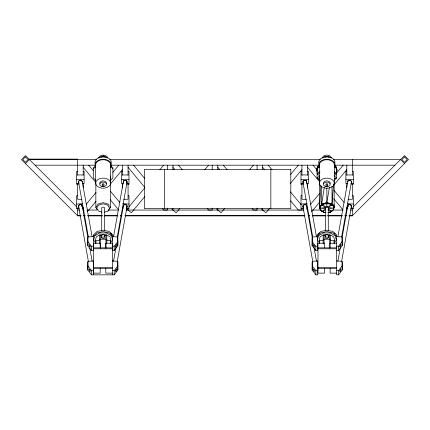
<?xml version="1.0" encoding="UTF-8"?>
<svg xmlns="http://www.w3.org/2000/svg" width="430" height="430" viewBox="0 0 430 430"><rect width="100%" height="100%" fill="white"/><g stroke="black" fill="none" stroke-linecap="round" stroke-linejoin="round"><path stroke-width="0.64" d="M349.063 215.898L352.412 215.898L352.412 207.733M112.907 236.79L112.907 234.952L109.177 231.48L103.141 230.157L97.105 231.48L93.374 234.952L93.326 250.523L91.456 250.523L87.79 245.718L87.854 237.419M87.79 245.718L87.854 237.016L93.326 236.613M117.793 261.746L117.858 270.045L114.197 274.851L91.488 274.845L87.828 270.04L87.892 261.741M87.828 270.04L87.892 261.338L93.358 260.935L93.358 274.845M312.142 245.718L312.207 237.016L317.673 236.613L317.673 250.523L315.803 250.523L312.142 245.718L312.207 237.419M312.239 261.741L312.175 265.74L315.835 270.551L315.835 274.845L317.706 274.845L317.706 260.935L312.239 261.338L312.175 270.04L315.835 274.845M312.175 270.04L312.239 266.036M320.893 185.669L319.565 207.572L320.393 209.969L321.699 211.06L323.656 212.2L325.999 212.683M328.079 212.597L330.982 211.829L333.68 209.383L333.583 206.12L332.014 204.089L326.859 202.643L321.699 204.089L319.565 207.572L320.173 208.572M333.503 184.405L332.014 204.089L334.153 207.572L333.68 209.383L332.014 211.06L330.982 211.829L328.122 212.554M324.279 187.518L321.699 204.089L319.565 207.572L319.565 175.875L317.093 173.731L319.888 171.129M321.699 186.26L321.699 204.089L326.698 203.1L329.434 187.518M117.309 236.828L127.054 182.153C127.678 179.584 122.313 179.649 123.652 182.245M126.576 207.093C129.022 204.572 122.201 203.331 123.652 206.577M117.191 261.816L127.119 206.12L126.592 205.083M347.983 180.842C347.822 182.788 347.445 181.39 348.289 180.546C349.434 179.665 351.778 180.546 351.401 182.153L341.656 236.828M341.656 261.161L351.401 206.486C352.014 203.917 346.677 203.949 347.999 206.577M317.093 172.145C316.319 169.753 316.888 166.636 319.275 165.4M113.606 236.478L123.469 181.148M113.488 261.472L115.95 247.637M117.831 237.097L123.464 205.481M337.953 236.478L347.816 181.148M337.835 261.472L340.184 248.293M342.178 237.097L347.816 205.481M336.625 172.145C337.313 169.845 336.9 166.931 334.744 165.55M325.601 212.452L322.672 211.743L320.393 209.969L320.183 209.12L320.823 205.9L322.769 203.884L326.859 202.643L332.014 204.089L332.014 186.26M317.507 239.553L318.49 235.78L323.553 232.909L330.165 232.909L335.223 235.78L336.373 240.182L333.895 243.084M322.672 211.743L320.183 209.12L320.823 205.9L324.344 203.804L330.616 203.734L333.583 206.12L334.153 207.572L334.153 183.142M317.254 171.038L316.716 170.011L317.082 168.721M306.348 206.577C307.154 206.142 305.87 204.481 306.316 205.115M316.716 170.011L317.152 168.888M317.593 167.764L318.248 166.082L319.323 165.432M318.119 167.082L317.265 168.082L318.248 166.082M88.344 261.155L78.599 206.481C78.158 204.572 81.463 203.75 82.184 205.475L87.822 237.091M312.809 261.811L302.881 206.115L304.005 204.701L306.058 204.879L304.741 204.546L303.155 205.352M306.348 182.25C307.805 179.004 300.978 180.267 303.424 182.761M306.466 206.368L306.364 205.169M82.001 206.577L82.017 205.169M127.054 182.153L126.576 182.761M351.401 182.153C350.821 183.18 351.907 181.525 351.24 181.095M127.054 206.486L126.769 206.905M351.401 206.486L351.116 206.905L351.444 205.895L350.547 204.814L348.692 204.669M336.314 171.35L336.975 170.253L336.523 168.323M97.067 209.566L95.847 207.572L97.986 204.089L103.141 202.643L108.301 204.089L109.215 205.583M108.301 211.06L109.215 209.566M109.827 208.572L110.435 207.572L110.435 175.875M104.759 236.683C104.076 230.84 97.605 239.44 104.759 236.683C106.172 239.451 99.491 238.8 101.819 236.462M325.241 236.683C332.395 239.44 325.924 230.84 325.241 236.683C323.828 239.451 330.509 238.8 328.181 236.462M78.76 205.422C78.093 205.852 79.179 207.507 78.599 206.481M303.112 205.422L302.903 206.309L303.424 207.088M81.894 206.69L82.184 205.475M306.413 182.126L306.585 181.336L306.079 180.562M78.808 205.352L80.388 204.546L81.969 205.115M114.165 250.518L117.825 245.713L117.761 237.011L112.294 236.607L112.294 250.518L114.165 250.518L114.165 246.218L117.825 241.413L117.761 237.414M114.197 274.851L114.197 270.556L117.858 265.751M336.642 250.518L338.512 250.518L338.512 246.218L342.173 241.413L342.108 237.414M338.512 250.518L342.173 245.713L342.108 237.011L336.642 236.607M317.093 236.79L317.093 234.952L320.823 231.48L326.859 230.157L332.895 231.48L336.625 234.952L336.674 274.851L338.544 274.851L338.544 270.556L342.21 265.751L342.146 261.746M338.544 274.851L342.21 270.045L342.21 265.751M126.748 182.6L127.097 181.981L126.888 181.095M317.265 168.082L317.996 167.162M123.636 180.842L123.571 182.089M123.684 180.788L125.259 180.218L126.845 181.025M82.495 208.76L83.194 207.916L83.194 210.055L84.124 210.829M86.199 204.314L96.067 192.473M112.794 172.398L118.804 165.184M87.586 211.409L95.976 201.342M110.499 183.916L122.459 169.565M128.925 206.889L144.797 187.84M159.809 169.823L163.674 165.184M144.69 196.73L131.322 212.769L127.017 209.179L128.065 207.916L128.065 210.055M172.586 208.335L171.882 209.179L176.192 212.769L179.735 208.518M204.68 169.823L208.545 165.184M217.456 208.335L216.752 209.179L221.063 212.769L224.605 208.518M249.55 169.823L253.415 165.184M262.322 208.335L261.623 209.179L265.933 212.769L269.476 208.518M290.556 174.456L298.286 165.184M290.4 183.4L301.935 169.565M306.843 208.76L307.541 207.916L307.541 210.055L306.843 209.469M310.546 204.314L319.554 193.5M336.287 173.424L343.156 165.184M311.556 211.861L319.898 201.853M333.992 184.943L346.806 169.565M319.162 166.362L317.093 168.829L319.425 166.657M110.128 241.262L110.897 240.359L109.962 236.774L105.834 234.436L100.448 234.436L96.325 236.774L95.39 240.359L96.159 241.262M110.177 243.084L112.246 240.666M333.841 241.262L334.61 240.359L333.675 236.774L329.552 234.436L324.166 234.436L320.038 236.774L319.103 240.359L319.872 241.262M303.424 180.74L302.881 181.788L312.691 236.828M25.467 163.54L29.433 159.573M353.358 206.787L404.533 155.612L408.5 159.573L352.412 215.661L349.063 215.661M322.769 203.884L319.925 206.61L320.183 209.12M348.031 180.788L349.612 180.218L351.192 181.025M348.268 204.895L347.762 205.664L348.123 206.706M95.707 165.69L93.374 167.856L93.374 178.02L95.707 180.191M93.374 168.829L95.707 166.657M110.112 180.627L112.907 178.02L112.907 167.856L110.575 165.69M93.38 236.355L97.105 232.883L103.141 231.555L109.177 232.883L112.907 236.355M319.425 165.69L317.093 167.856L317.093 178.02L319.888 180.627M334.293 180.191L336.625 178.02L336.625 167.856L334.293 165.69M317.093 236.355L320.823 232.883L326.859 231.555L332.895 232.883L336.62 236.355M332.331 210.609L330.982 211.829L329.805 212.022M334.293 171.565L336.625 173.731L334.153 175.875L336.625 178.02L334.32 178.692M123.921 204.895L123.415 205.664L123.587 206.454M303.456 180.713L304.741 180.224L305.671 180.342M329.681 212.286L332.777 210.41M123.947 204.874L124.318 204.68M348.295 204.874L348.665 204.68M325.725 209.749L322.328 211.216L325.44 208.706L320.447 208.152L325.44 207.599L331.39 205.088L333.583 206.12L333.68 209.383M317.093 173.731L319.974 172.892M104.275 212.167L107.672 211.216L109.553 208.152L107.672 205.088L103.141 203.82L98.61 205.088L96.734 208.152L98.61 211.216L102.007 212.167M124.345 204.669L125.259 204.551L126.544 205.046M77.588 171.35L76.653 171.35L76.653 184.061L78.523 183.787M77.588 195.682L76.653 195.682L76.653 208.389L79.147 208.023M301.935 171.35L301 171.35L301 184.061L302.87 183.787M301.935 195.682L301 195.682L301 208.389L303.494 208.023M76.653 179.761L84.13 179.213M76.653 184.061L79.147 183.879M82.259 183.648L84.13 183.508L84.13 171.35L83.194 171.35M301 179.761L308.477 179.213M301 184.061L303.494 183.879M306.606 183.648L308.477 183.508L308.477 171.35L307.541 171.35M76.653 204.094L82.882 203.632M76.653 208.389L79.147 208.206M82.259 207.975L83.506 207.883M301 204.094L307.23 203.632M301 208.389L303.494 208.206M306.606 207.975L307.853 207.883M325.58 212.382L323.656 212.2L320.393 209.969L319.925 206.61L324.344 203.804L329.068 203.729L331.39 205.088L328.278 207.599L328.278 230.625M28.977 159.111L77.588 159.111L77.588 175.327M28.977 159.573L96.653 159.573M109.575 159.573L320.339 159.573M333.261 159.573L400.566 159.573L404.533 163.54M35.04 165.184L95.331 165.184M110.972 165.184L319.017 165.184M334.68 165.184L394.96 165.184M122.459 171.35L121.523 171.35L121.523 183.508L123.394 183.648M128.065 171.35L129 171.35L129 184.061L126.506 183.879M346.806 171.35L345.87 171.35L345.87 183.508L347.741 183.648M352.412 171.35L353.347 171.35L353.347 184.061L350.853 183.879M77.588 174.956L83.194 174.956M122.459 174.956L128.065 174.956M301.935 174.956L307.541 174.956M346.806 174.956L352.412 174.956M128.065 195.682L129 195.682L129 208.389L126.506 208.206M352.412 195.682L353.347 195.682L353.347 208.389L350.853 208.206M81.947 199.283L77.588 199.283L77.588 183.502M123.7 199.283L128.065 199.283L128.065 183.932M306.3 199.283L301.935 199.283L301.935 183.502M348.053 199.283L352.412 199.283L352.412 183.932M77.588 210.055L79.459 210.055M86.876 210.055L97.046 210.055M109.225 210.055L118.486 210.055M126.194 210.055L303.806 210.055M311.836 210.055L320.732 210.055M332.911 210.055L343.156 210.055M350.541 210.055L352.412 210.055M80.937 215.661L77.588 215.661L21.5 159.573L25.467 155.612L76.642 206.787M83.619 215.661L85.172 215.661M87.639 215.661L102.388 215.661M104.296 215.661L117.825 215.661M120.47 215.661L121.846 215.661M124.947 215.661L304.822 215.661M308.154 215.661L309.519 215.661M312.159 215.661L326.01 215.661M327.612 215.661L342.361 215.661M344.817 215.661L346.381 215.661M80.937 215.898L77.588 215.898L77.588 207.733M83.619 215.898L84.963 215.898M87.639 215.898L102.388 215.898M104.399 215.898L117.804 215.898M120.486 215.898L121.83 215.898M125.178 215.898L304.822 215.898M308.17 215.898L309.514 215.898M312.196 215.898L325.601 215.898M327.612 215.898L342.361 215.898M345.037 215.898L346.381 215.898M99.464 243.853L99.464 236.054A0.881 0.597 0 0 1 100.346 235.457L101.587 235.457M104.694 235.457L105.941 235.457A0.881 0.597 0 0 1 106.823 236.054L106.823 243.853M323.177 243.853L323.177 236.054A0.881 0.597 0 0 1 324.059 235.457L325.306 235.457M328.412 235.457L329.654 235.457A0.881 0.597 0 0 1 330.536 236.054L330.536 243.853M99.464 240.574L95.782 240.574L95.782 243.853M106.823 240.574L110.505 240.574L110.505 243.853M323.177 240.574L319.495 240.574L319.495 243.853M330.536 240.574L334.217 240.574L334.217 243.853M336.674 243.181L330.132 243.181L330.132 247.852M87.79 241.418L91.456 246.229L93.326 246.229M112.294 246.218L114.165 246.218M312.142 241.418L315.803 246.229L317.673 246.229M336.642 246.218L338.512 246.218M93.632 247.852L112.327 247.852M317.98 247.852L336.674 247.852M93.632 248.787L112.327 248.787M317.98 248.787L336.674 248.787M93.632 267.524L112.327 267.481M317.98 267.481L336.674 267.524M93.632 268.46L112.327 268.46M317.98 268.46L336.674 268.46M87.828 265.74L91.488 270.551L93.358 270.551M112.327 270.556L114.197 270.556M315.835 270.551L317.706 270.551M336.674 270.556L338.544 270.556M112.327 273.131L105.785 273.131L105.785 268.46M336.674 273.131L330.132 273.131L330.132 268.46M345.87 179.213L353.347 179.761M121.523 179.213L129 179.761M347.117 203.632L353.347 204.094M346.494 207.883L347.741 207.975M122.77 203.632L129 204.094M122.147 207.883L123.394 207.975M336.674 260.94L342.146 261.343L342.21 270.045M112.327 260.94L117.793 261.343L117.858 270.045M351.477 183.787L353.347 184.061M350.853 208.023L353.347 208.389M127.13 183.787L129 184.061M126.506 208.023L129 208.389M81.334 180.353C82.673 181.739 82.78 183.062 81.544 180.428C80.227 179.536 77.62 181.111 78.9 182.605M326.698 203.1L329.068 203.729M334.32 173.059L336.625 173.731M319.974 178.858L317.093 178.02L319.565 175.875L319.683 177.869M81.308 180.337C80.13 179.912 78.26 180.654 78.599 182.153L88.344 236.828M325.44 230.625L325.44 207.599L322.328 205.088L328.278 207.599L333.266 208.152L328.278 208.706L331.39 211.216L327.993 209.749M305.682 180.353L306.052 180.546M334.626 165.614L335.637 166.27L336.303 167.813M334.492 166.426L336.625 167.856M334.54 165.518L335.637 166.27L336.975 170.253M303.231 182.578L302.946 182.153M78.883 182.578L78.599 182.153M330.616 203.734L332.594 205.54M303.263 206.938L302.946 206.481M334.293 166.657L336.625 168.829M110.575 166.657L112.907 168.829M317.754 240.666L319.823 243.084M96.105 243.084L93.627 240.182L94.777 235.78L99.835 232.909L106.446 232.909L111.51 235.78L112.493 239.553M313.062 165.184L317.335 170.307M333.992 190.297L344.242 202.6M307.541 167.324L319.554 181.739M333.712 198.725L342.726 209.539M268.196 165.184L272.039 169.796M290.4 191.834L301.081 204.648M262.676 167.324L264.396 169.393M290.556 200.783L298.286 210.055L301.935 210.055L301.935 208.099M223.326 165.184L227.169 169.796M217.806 167.324L219.531 169.393M252.125 208.507L253.415 210.055L257.065 210.055L257.065 208.061M178.455 165.184L182.299 169.796M172.935 167.324L174.661 169.393M207.255 208.507L208.539 210.05L212.194 210.055L212.194 208.061M133.585 165.184L144.69 178.509M128.065 167.324L144.797 187.399M162.384 208.507L163.674 210.055L167.324 210.055L167.324 208.061M88.714 165.184L93.412 170.823M110.499 191.323L119.895 202.6M83.194 167.324L95.637 182.25M110.22 199.751L118.379 209.539M334.615 165.835L335.379 166.829M110.575 232.979L111.553 234.35M321.092 210.066L321.699 211.06M109.827 206.577L110.435 207.572M306.536 181.148L316.48 236.957M306.531 205.475L312.169 237.091M314.05 247.632L316.512 261.467M82.184 181.148L92.052 236.484M89.816 248.293L92.165 261.467M333.9 204.293L334.153 207.572M342.108 241.708L342.173 245.713M352.412 159.573L352.412 175.327M346.806 165.184L346.806 175.327M346.806 183.277L346.806 187.416M346.806 208.099L346.806 210.055M334.336 183.164L334.336 164.771A7.477 5.053 0 0 0 325.881 159.756A7.477 5.053 0 0 0 319.635 166.077M329.654 235.457L329.654 248.174M326.859 188.114L326.859 202.643M326.859 203.82L326.859 207.045M324.526 247.852L324.526 243.181L317.98 243.181L317.98 273.131L324.526 273.131L324.526 268.46M324.059 235.457L324.059 243.106M319.377 164.771L319.377 183.164M315.803 246.229L315.803 250.523M307.541 165.184L307.541 175.327M307.541 183.277L307.541 187.953M301.935 165.184L301.935 175.327M270.841 169.393L270.841 208.652M262.676 165.184L262.676 169.861M262.676 208.453L262.676 210.055M257.065 165.184L257.065 169.565M217.806 165.184L217.806 169.861M217.806 208.453L217.806 210.055M212.194 165.184L212.194 169.565M172.935 165.184L172.935 169.861M172.935 208.453L172.935 210.055M167.324 165.184L167.324 169.565M164.351 169.393L164.351 208.652M128.065 165.184L128.065 175.327M122.459 165.184L122.459 175.327M122.459 183.277L122.459 187.953M122.459 208.099L122.459 210.055M117.825 241.413L117.825 245.713M112.327 274.851L112.327 243.181L105.785 243.181L105.785 247.852M110.623 164.771L110.623 183.164A7.477 5.053 0 0 1 99.405 187.539A7.477 5.053 0 0 1 99.405 178.783A7.477 5.053 0 0 1 110.623 183.164M105.941 235.457L105.941 248.174M104.56 230.625L104.56 207.599L103.141 207.045L101.722 207.599L101.722 230.625M107.591 158.159A4.45 3.01 0 0 0 103.141 155.149L103.141 156.375M100.346 235.457L100.346 248.174M100.174 247.852L100.174 243.181L93.632 243.181L93.632 273.131L100.174 273.131L100.174 268.46M95.847 183.142L95.847 207.572M95.664 183.164L95.664 164.771A7.477 5.053 0 0 1 104.119 159.756A7.477 5.053 0 0 1 110.365 166.077M91.456 246.229L91.456 250.523M91.488 270.551L91.488 274.845M83.194 165.184L83.194 175.327M83.194 183.277L83.194 187.442M95.267 163.744A8.154 5.509 0 0 1 102.786 156.81A8.154 5.509 0 0 1 111.171 163.276M102.469 184.841A0.951 0.645 0 0 1 102.469 183.932A0.951 0.645 0 0 1 103.813 183.932A0.951 0.645 0 0 1 103.813 184.841M99.9 183.75A3.359 2.268 0 0 1 103.141 180.896A3.359 2.268 0 0 1 106.382 183.75M101.27 157.192A3.741 2.526 0 0 1 105.011 157.192M95.756 167.098A8.154 5.509 0 0 1 103.496 159.261A8.154 5.509 0 0 1 110.204 167.523M98.69 158.159A4.45 3.01 0 0 1 103.141 155.149M99.996 157.256A4.45 3.01 0 0 1 106.291 157.256M318.205 234.269A9.61 6.493 0 0 1 319.425 232.979M334.287 232.979A9.61 6.493 0 0 1 335.147 233.812M322.409 158.159A4.45 3.01 0 0 1 326.859 155.149A4.45 3.01 0 0 1 331.31 158.159M318.829 163.276A8.154 5.509 0 0 1 327.214 156.81A8.154 5.509 0 0 1 334.733 163.744M319.796 167.523A8.154 5.509 0 0 1 326.504 159.261A8.154 5.509 0 0 1 334.244 167.098M324.989 157.192A3.741 2.526 0 0 1 328.73 157.192M323.709 157.256A4.45 3.01 0 0 1 330.004 157.256M326.187 184.841A0.951 0.645 0 0 1 326.187 183.932A0.951 0.645 0 0 1 327.531 183.932A0.951 0.645 0 0 1 327.531 184.841M323.618 183.75A3.359 2.268 0 0 1 326.859 180.896A3.359 2.268 0 0 1 330.1 183.75M323.177 239.806A0.881 0.597 0 0 1 324.059 239.209L329.654 239.209A0.881 0.597 0 0 1 330.536 239.806M106.823 239.806A0.881 0.597 0 0 0 105.941 239.209L100.346 239.209A0.881 0.597 0 0 0 99.464 239.806M115.321 246.573C116.277 249.905 117.626 240.499 115.321 246.573M115.353 270.911C116.315 274.243 117.659 264.832 115.353 270.911M339.668 246.573C340.63 249.905 341.974 240.499 339.668 246.573M339.7 270.911C340.662 274.243 342.006 264.832 339.7 270.911M88.967 244.831C89.564 250.066 91.74 245.17 88.967 244.831M88.999 269.153C89.596 274.388 91.778 269.492 88.999 269.153M313.314 244.831C313.911 250.066 316.093 245.17 313.314 244.831M313.346 269.153C313.943 274.388 316.125 269.492 313.346 269.153M25.467 156.934L22.822 159.573L25.467 162.218L28.111 159.573L25.467 156.934M404.533 156.934L401.889 159.573L404.533 162.218L407.178 159.573L404.533 156.934M290.804 169.393L144.383 169.393L144.383 208.652L290.804 208.652L290.804 169.393M101.464 186.351A3.359 2.268 0 0 0 106.5 184.389A3.359 2.268 0 0 0 101.464 182.422A3.359 2.268 0 0 0 101.464 186.351M102.668 186.168A0.951 0.645 0 0 0 104.092 185.615A0.951 0.645 0 0 0 102.668 185.056A0.951 0.645 0 0 0 102.668 186.168M321.57 186.738A7.477 5.053 0 0 0 334.083 184.47A7.477 5.053 0 0 0 324.924 178.278A7.477 5.053 0 0 0 321.57 186.738M325.177 186.351A3.359 2.268 0 0 0 330.213 184.389A3.359 2.268 0 0 0 325.177 182.422A3.359 2.268 0 0 0 325.177 186.351M326.381 186.168A0.951 0.645 0 0 0 327.81 185.615A0.951 0.645 0 0 0 326.381 185.056A0.951 0.645 0 0 0 326.381 186.168"/></g></svg>
